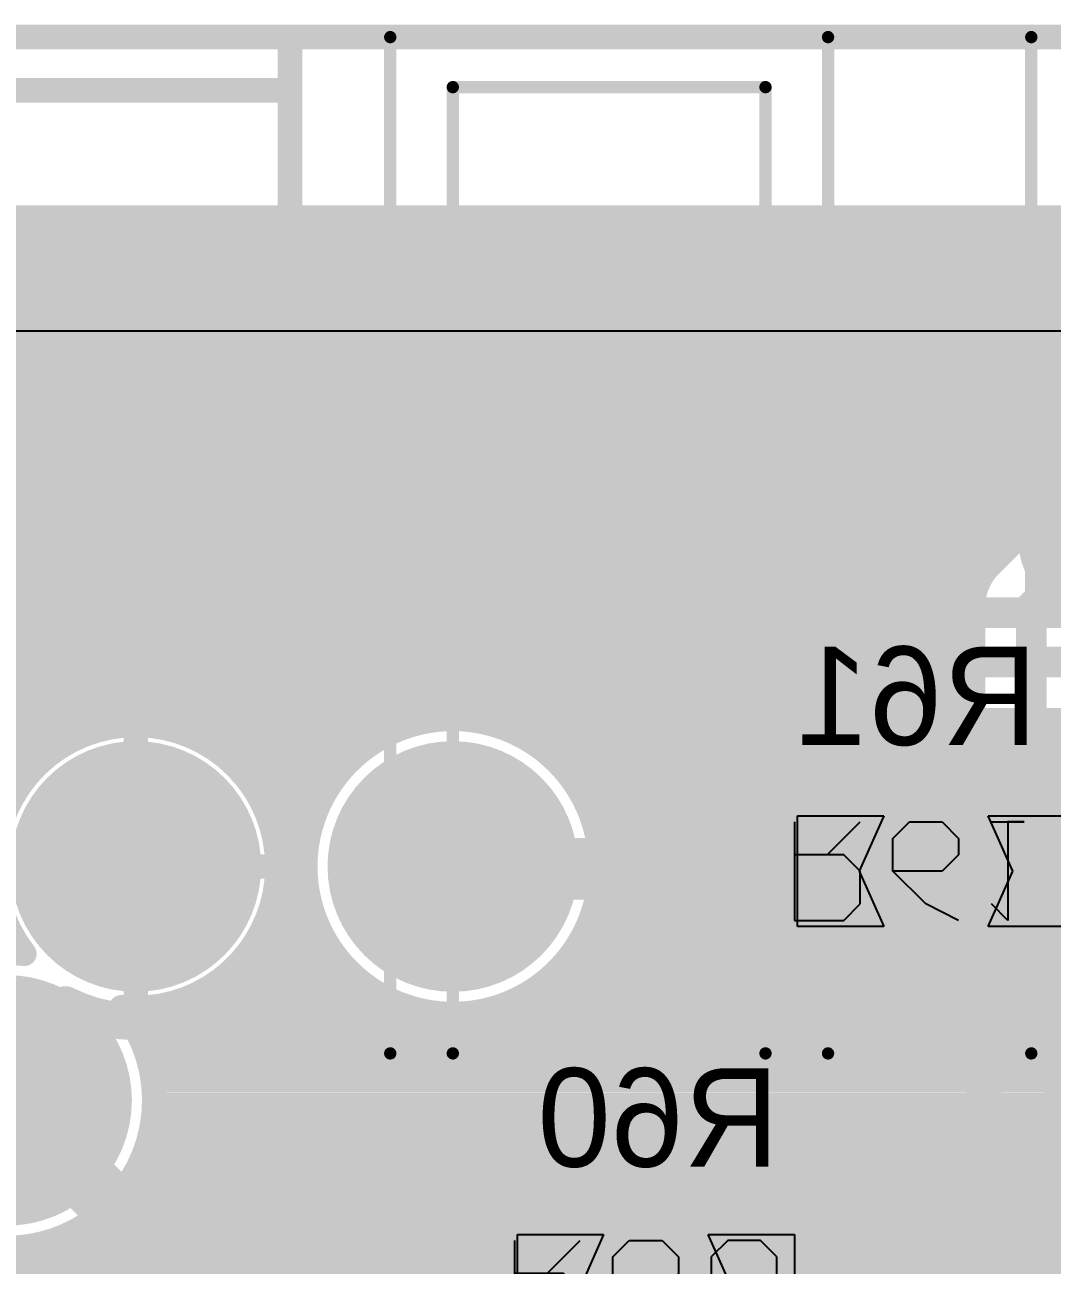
# Model space of a CAD drawing. Header units: millimetres. Extents: x 0.11 to 5.67, y 0.55 to 4.24.
# Drawn here: x 3.6151 to 3.9436, y 3.8455 to 4.2421 of the extents above; entities that cross this region are included whole.
import ezdxf

# ---------------------------------------------------------------- set-up
doc = ezdxf.new("R2010")
doc.units = ezdxf.units.MM
doc.header["$MEASUREMENT"] = 0
for name, color, linetype in [('BottomLayer', 5, 'Continuous'), ('BottomOverlay', 54, 'Continuous'), ('BottomPaste', 16, 'Continuous'), ('BottomSolder', 6, 'Continuous'), ('InternalPlane1', 76, 'Continuous'), ('InternalPlane2', 16, 'Continuous'), ('KeepOutLayer', 6, 'Continuous'), ('Mechanical14', 56, 'Continuous'), ('Mechanical3', 76, 'Continuous'), ('MultiLayer', 9, 'Continuous'), ('PadHoleLayer', 156, 'Continuous'), ('TopLayer', 1, 'Continuous'), ('TopOverlay', 2, 'Continuous'), ('TopSolder', 216, 'Continuous')]:
    doc.layers.add(name, color=color, linetype=linetype)

# ---------------------------------------------------------------- blocks, each defined once
blk = doc.blocks.new('ETHERNET_RJ45_4PORTS_36')
at = {"layer": 'BottomLayer', "const_width": 0.03346}
for points in [[(0.00394, -0.49508, 1), (0.0374, -0.49508, 1)], [(-0.13878, -0.56988, 1), (-0.10531, -0.56988, 1)], [(-0.0374, -0.56988, 1), (-0.00394, -0.56988, 1)]]:
    blk.add_lwpolyline(points, format="xyb", close=True, dxfattribs=at)
at = {"layer": 'BottomSolder', "const_width": 0.03543}
for points in [[(0.00295, -0.49508, 1), (0.03839, -0.49508, 1)], [(-0.13976, -0.56988, 1), (-0.10433, -0.56988, 1)], [(-0.03839, -0.56988, 1), (-0.00295, -0.56988, 1)]]:
    blk.add_lwpolyline(points, format="xyb", close=True, dxfattribs=at)
at = {"layer": 'InternalPlane1'}
for points, const_width in [([(0.00063, -0.49508, 1), (0.04071, -0.49508, 1)], 0.04008), ([(-0.04614, -0.52568, 1), (-0.04024, -0.52568, 1)], 0.00591), ([(-0.0011, -0.52568, 1), (0.0048, -0.52568, 1)], 0.00591), ([(-0.14209, -0.56988, 1), (-0.10201, -0.56988, 1)], 0.04008), ([(-0.06782, -0.54736, 1), (-0.06192, -0.54736, 1)], 0.00591), ([(-0.06782, -0.5924, 1), (-0.06192, -0.5924, 1)], 0.00591), ([(-0.04614, -0.61408, 1), (-0.04024, -0.61408, 1)], 0.00591), ([(-0.0011, -0.61408, 1), (0.0048, -0.61408, 1)], 0.00591)]:
    blk.add_lwpolyline(points, format="xyb", close=True, dxfattribs=dict(at, const_width=const_width))
at = {"layer": 'InternalPlane1', "const_width": 0.01181}
for points in [[(-0.04319, -0.52568, -0.240079), (0.00185, -0.52568)], [(-0.06487, -0.5924, -0.240079), (-0.06487, -0.54736)], [(0.00185, -0.61408, -0.240079), (-0.04319, -0.61408)]]:
    blk.add_lwpolyline(points, format="xyb", dxfattribs=at)
at = {"layer": 'InternalPlane2', "const_width": 0.04008}
for points in [[(0.00063, -0.49508, 1), (0.04071, -0.49508, 1)], [(-0.14209, -0.56988, 1), (-0.10201, -0.56988, 1)], [(-0.04071, -0.56988, 1), (-0.00063, -0.56988, 1)]]:
    blk.add_lwpolyline(points, format="xyb", close=True, dxfattribs=at)
at = {"layer": 'Mechanical14', "const_width": 0.00394}
for points in [[(-0.30703, -0.5101), (-0.32703, -0.5101)], [(-0.30703, -0.5101), (-0.30703, -0.8351)], [(-0.22203, -0.5101), (-0.24203, -0.5101)], [(-0.24203, -0.8351), (-0.24203, -0.5101)], [(-0.22203, -0.5101), (-0.22203, -0.8191)], [(-0.10203, -0.5101), (-0.12203, -0.5101)], [(-0.12203, -0.5101), (-0.12203, -0.8191)], [(-0.10203, -0.5101), (-0.10203, -0.8351)], [(-0.12203, -0.8191), (-0.22203, -0.8191)], [(1.165, -0.8351), (-1.165, -0.8351)]]:
    blk.add_lwpolyline(points, dxfattribs=at)
at = {"layer": 'Mechanical14', "const_width": 0.00197}
for points in [[(-0.30802, -0.5101, 1), (-0.30605, -0.5101, 1)], [(-0.30802, -0.5101, 1), (-0.30605, -0.5101, 1)], [(-0.24302, -0.5101, 1), (-0.24105, -0.5101, 1)], [(-0.24302, -0.5101, 1), (-0.24105, -0.5101, 1)], [(-0.22302, -0.5101, 1), (-0.22105, -0.5101, 1)], [(-0.22302, -0.5101, 1), (-0.22105, -0.5101, 1)], [(-0.12302, -0.5101, 1), (-0.12105, -0.5101, 1)], [(-0.12302, -0.5101, 1), (-0.12105, -0.5101, 1)], [(-0.10302, -0.5101, 1), (-0.10105, -0.5101, 1)], [(-0.10302, -0.5101, 1), (-0.10105, -0.5101, 1)], [(-0.22302, -0.8191, 1), (-0.22105, -0.8191, 1)], [(-0.22302, -0.8191, 1), (-0.22105, -0.8191, 1)], [(-0.12302, -0.8191, 1), (-0.12105, -0.8191, 1)], [(-0.12302, -0.8191, 1), (-0.12105, -0.8191, 1)], [(-0.30802, -0.8351, 1), (-0.30605, -0.8351, 1)], [(-0.24302, -0.8351, 1), (-0.24105, -0.8351, 1)], [(-0.10302, -0.8351, 1), (-0.10105, -0.8351, 1)]]:
    blk.add_lwpolyline(points, format="xyb", close=True, dxfattribs=at)
at = {"layer": 'MultiLayer', "const_width": 0.03346}
for points in [[(0.00394, -0.49508, 1), (0.0374, -0.49508, 1)], [(-0.13878, -0.56988, 1), (-0.10531, -0.56988, 1)], [(-0.0374, -0.56988, 1), (-0.00394, -0.56988, 1)]]:
    blk.add_lwpolyline(points, format="xyb", close=True, dxfattribs=at)
at = {"layer": 'PadHoleLayer', "const_width": 0.02008}
for points in [[(0.01063, -0.49508, 1), (0.03071, -0.49508, 1)], [(-0.13209, -0.56988, 1), (-0.11201, -0.56988, 1)], [(-0.03071, -0.56988, 1), (-0.01063, -0.56988, 1)]]:
    blk.add_lwpolyline(points, format="xyb", close=True, dxfattribs=at)
at = {"layer": 'TopLayer', "const_width": 0.03346}
for points in [[(0.00394, -0.49508, 1), (0.0374, -0.49508, 1)], [(-0.13878, -0.56988, 1), (-0.10531, -0.56988, 1)], [(-0.0374, -0.56988, 1), (-0.00394, -0.56988, 1)]]:
    blk.add_lwpolyline(points, format="xyb", close=True, dxfattribs=at)
at = {"layer": 'TopOverlay', "const_width": 0.00787}
for points in [[(-0.07, -0.50912), (-0.07, -0.81812)], [(-0.07, -0.50912), (-0.07, -0.83412)], [(0.07, -0.81812), (-0.07, -0.81812)], [(1.165, -0.8351), (-1.165, -0.8351)]]:
    blk.add_lwpolyline(points, dxfattribs=at)
at = {"layer": 'TopOverlay', "const_width": 0.00394}
for points in [[(-0.07197, -0.50912, 1), (-0.06803, -0.50912, 1)], [(-0.07197, -0.50912, 1), (-0.06803, -0.50912, 1)], [(-0.07197, -0.81812, 1), (-0.06803, -0.81812, 1)], [(-0.07197, -0.81812, 1), (-0.06803, -0.81812, 1)], [(-0.07197, -0.83412, 1), (-0.06803, -0.83412, 1)]]:
    blk.add_lwpolyline(points, format="xyb", close=True, dxfattribs=at)
at = {"layer": 'TopSolder', "const_width": 0.03543}
for points in [[(0.00295, -0.49508, 1), (0.03839, -0.49508, 1)], [(-0.13976, -0.56988, 1), (-0.10433, -0.56988, 1)], [(-0.03839, -0.56988, 1), (-0.00295, -0.56988, 1)]]:
    blk.add_lwpolyline(points, format="xyb", close=True, dxfattribs=at)
blk = doc.blocks.new('RC0603_B_115')
at = {"layer": 'BottomLayer'}
for points in [[(-0.04429, -0.01772), (-0.01673, -0.01772), (-0.04429, 0.01772), (-0.01673, 0.01772)], [(0.04427, 0.01772), (0.01671, 0.01772), (0.04427, -0.01772), (0.01671, -0.01772)]]:
    blk.add_solid(points, dxfattribs=at)
at = {"layer": 'BottomOverlay', "const_width": 0.00701}
for points in [[(-0.05217, -0.02559), (-0.05217, 0.02559)], [(-0.05217, 0.02559), (0.05217, 0.02559)], [(0.05217, -0.02559), (0.05217, 0.02559)], [(-0.05217, -0.02559), (0.05217, -0.02559)]]:
    blk.add_lwpolyline(points, dxfattribs=at)
at = {"layer": 'BottomOverlay', "const_width": 0.0035}
for points in [[(-0.05392, 0.02559, 1), (-0.05041, 0.02559, 1)], [(-0.05392, 0.02559, 1), (-0.05041, 0.02559, 1)], [(0.05041, 0.02559, 1), (0.05392, 0.02559, 1)], [(0.05041, 0.02559, 1), (0.05392, 0.02559, 1)], [(-0.05392, -0.02559, 1), (-0.05041, -0.02559, 1)], [(-0.05392, -0.02559, 1), (-0.05041, -0.02559, 1)], [(0.05041, -0.02559, 1), (0.05392, -0.02559, 1)], [(0.05041, -0.02559, 1), (0.05392, -0.02559, 1)]]:
    blk.add_lwpolyline(points, format="xyb", close=True, dxfattribs=at)
at = {"layer": 'BottomPaste'}
for p, q in [((-0.04429, -0.01772), (-0.04429, 0.01772)), ((-0.04429, 0.01772), (-0.01673, 0.01772)), ((-0.01673, 0.01772), (-0.02461, 0)), ((0.02458, 0), (0.01671, 0.01772)), ((0.01671, 0.01772), (0.04427, 0.01772)), ((0.04427, 0.01772), (0.04427, -0.01772)), ((-0.02461, 0), (-0.01673, -0.01772)), ((0.01671, -0.01772), (0.02458, 0)), ((-0.01673, -0.01772), (-0.04429, -0.01772)), ((0.04427, -0.01772), (0.01671, -0.01772))]:
    blk.add_line(p, q, dxfattribs=at)
at = {"layer": 'BottomSolder'}
for points in [[(-0.04626, -0.01969), (-0.01476, -0.01969), (-0.04626, 0.01969), (-0.01476, 0.01969)], [(0.04624, 0.01969), (0.01474, 0.01969), (0.04624, -0.01969), (0.01474, -0.01969)]]:
    blk.add_solid(points, dxfattribs=at)
at = {"layer": 'Mechanical3'}
for p, q in [((-0.04528, 0.01575), (-0.04528, -0.01574)), ((-0.03478, 0.00525), (-0.02429, 0.01575)), ((-0.01379, 0.0105), (-0.00854, 0.01575)), ((-0.00854, 0.01575), (0.00195, 0.01575)), ((0.00195, 0.01575), (0.0072, 0.0105)), ((0.0177, 0.01575), (0.02819, 0.01575)), ((0.02819, 0.01575), (0.02294, 0.01575)), ((0.02294, 0.01575), (0.02294, -0.01574)), ((-0.01379, 0.00001), (-0.01379, 0.0105)), ((0.0072, 0.0105), (0.0072, 0.00525)), ((-0.02953, 0.00525), (-0.04528, 0.00525)), ((-0.02429, 0.00001), (-0.02953, 0.00525)), ((0.0072, 0.00525), (0.00195, 0.00001)), ((-0.02429, -0.01049), (-0.02429, 0.00001)), ((-0.00329, -0.01049), (-0.01379, 0.00001)), ((0.00195, 0.00001), (-0.01379, 0.00001)), ((-0.02953, -0.01574), (-0.02429, -0.01049)), ((0.0072, -0.01574), (-0.00329, -0.01049)), ((0.02294, -0.01574), (0.0177, -0.01049)), ((-0.04528, -0.01574), (-0.02953, -0.01574))]:
    blk.add_line(p, q, dxfattribs=at)
blk = doc.blocks.new('RC0603_B_116')
at = {"layer": 'BottomLayer'}
for points in [[(-0.04429, -0.01772), (-0.01673, -0.01772), (-0.04429, 0.01772), (-0.01673, 0.01772)], [(0.04427, 0.01772), (0.01671, 0.01772), (0.04427, -0.01772), (0.01671, -0.01772)]]:
    blk.add_solid(points, dxfattribs=at)
at = {"layer": 'BottomOverlay', "const_width": 0.00701}
for points in [[(-0.05217, -0.02559), (-0.05217, 0.02559)], [(-0.05217, 0.02559), (0.05217, 0.02559)], [(0.05217, -0.02559), (0.05217, 0.02559)], [(-0.05217, -0.02559), (0.05217, -0.02559)]]:
    blk.add_lwpolyline(points, dxfattribs=at)
at = {"layer": 'BottomOverlay', "const_width": 0.0035}
for points in [[(-0.05392, 0.02559, 1), (-0.05041, 0.02559, 1)], [(-0.05392, 0.02559, 1), (-0.05041, 0.02559, 1)], [(0.05041, 0.02559, 1), (0.05392, 0.02559, 1)], [(0.05041, 0.02559, 1), (0.05392, 0.02559, 1)], [(-0.05392, -0.02559, 1), (-0.05041, -0.02559, 1)], [(-0.05392, -0.02559, 1), (-0.05041, -0.02559, 1)], [(0.05041, -0.02559, 1), (0.05392, -0.02559, 1)], [(0.05041, -0.02559, 1), (0.05392, -0.02559, 1)]]:
    blk.add_lwpolyline(points, format="xyb", close=True, dxfattribs=at)
at = {"layer": 'BottomPaste'}
for p, q in [((-0.04429, -0.01772), (-0.04429, 0.01772)), ((-0.04429, 0.01772), (-0.01673, 0.01772)), ((-0.01673, 0.01772), (-0.02461, 0)), ((0.02458, 0), (0.01671, 0.01772)), ((0.01671, 0.01772), (0.04427, 0.01772)), ((0.04427, 0.01772), (0.04427, -0.01772)), ((-0.02461, 0), (-0.01673, -0.01772)), ((0.01671, -0.01772), (0.02458, 0)), ((-0.01673, -0.01772), (-0.04429, -0.01772)), ((0.04427, -0.01772), (0.01671, -0.01772))]:
    blk.add_line(p, q, dxfattribs=at)
at = {"layer": 'BottomSolder'}
for points in [[(-0.04626, -0.01969), (-0.01476, -0.01969), (-0.04626, 0.01969), (-0.01476, 0.01969)], [(0.04624, 0.01969), (0.01474, 0.01969), (0.04624, -0.01969), (0.01474, -0.01969)]]:
    blk.add_solid(points, dxfattribs=at)
at = {"layer": 'Mechanical3'}
for p, q in [((-0.04528, 0.01575), (-0.04528, -0.01574)), ((-0.03478, 0.00525), (-0.02429, 0.01575)), ((-0.01379, 0.0105), (-0.00854, 0.01575)), ((-0.00854, 0.01575), (0.00195, 0.01575)), ((0.00195, 0.01575), (0.0072, 0.0105)), ((0.02294, 0.01575), (0.0177, 0.0105)), ((0.03344, 0.01575), (0.02294, 0.01575)), ((0.03869, 0.0105), (0.03344, 0.01575)), ((-0.01379, 0.00001), (-0.01379, 0.0105)), ((0.0072, 0.0105), (0.0072, 0.00525)), ((0.0177, 0.0105), (0.0177, -0.01049)), ((0.03869, -0.01049), (0.03869, 0.0105)), ((-0.02953, 0.00525), (-0.04528, 0.00525)), ((-0.02429, 0.00001), (-0.02953, 0.00525)), ((0.0072, 0.00525), (0.00195, 0.00001)), ((-0.02429, -0.01049), (-0.02429, 0.00001)), ((-0.00329, -0.01049), (-0.01379, 0.00001)), ((0.00195, 0.00001), (-0.01379, 0.00001)), ((-0.02953, -0.01574), (-0.02429, -0.01049)), ((0.0072, -0.01574), (-0.00329, -0.01049)), ((0.0177, -0.01049), (0.02294, -0.01574)), ((0.03344, -0.01574), (0.03869, -0.01049)), ((-0.04528, -0.01574), (-0.02953, -0.01574)), ((0.02294, -0.01574), (0.03344, -0.01574))]:
    blk.add_line(p, q, dxfattribs=at)

msp = doc.modelspace()

# ---------------------------------------------------------------- linework, layer by layer
at = {"layer": 'BottomLayer'}
for points, const_width in [([(0.88938, 4.14665), (5.24054, 4.14665)], 0.00787), ([(0.9032, 4.14074), (5.22672, 4.14074)], 0.00787), ([(0.91691, 4.13286), (4.90686, 4.13286)], 0.00787), ([(2.24115, 4.12499), (4.35037, 4.12499)], 0.00787), ([(2.25434, 4.11712), (3.99604, 4.11712)], 0.00787), ([(2.26323, 4.10924), (3.98573, 4.10924)], 0.00787), ([(2.26977, 4.10137), (3.9488, 4.10137)], 0.00787), ([(3.32286, 4.09349), (3.93848, 4.09349)], 0.00787), ([(3.41597, 4.08562), (3.93431, 4.08562)], 0.00787), ([(3.42231, 4.07775), (3.9322, 4.07775)], 0.00787), ([(3.92376, 4.0693), (3.93309, 4.07863)], 0.00787), ([(3.93698, 4.05608), (3.95866, 4.07776)], 0.00984), ([(3.42489, 4.06987), (3.92433, 4.06987)], 0.00787), ([(3.42489, 4.062), (3.91925, 4.062)], 0.00787), ([(3.4223, 4.05412), (3.91828, 4.05412)], 0.00787), ([(3.91828, 4.00295), (3.91828, 4.05608)], 0.00787), ([(3.93698, 3.97146), (3.93698, 4.05608)], 0.00984), ([(3.41595, 4.04625), (3.91828, 4.04625)], 0.00787), ([(3.39848, 4.03838), (3.91828, 4.03838)], 0.00787), ([(3.39061, 4.0305), (3.91828, 4.0305)], 0.00787), ([(3.38274, 4.02263), (3.91828, 4.02263)], 0.00787), ([(3.37486, 4.01475), (3.63315, 4.01475)], 0.00787), ([(3.65059, 3.97297), (3.65059, 4.01431)], 0.00787), ([(3.66803, 4.01475), (3.72992, 4.01475)], 0.00787), ([(3.77402, 4.01475), (3.91828, 4.01475)], 0.00787), ([(3.36699, 4.00688), (3.62059, 4.00688)], 0.00787), ([(3.68059, 4.00688), (3.71907, 4.00688)], 0.00787), ([(3.78486, 4.00688), (3.91828, 4.00688)], 0.00787), ([(3.84843, 4.00295), (3.90354, 4.00295)], 0.00787), ([(3.84843, 3.99584), (3.84843, 4.00295)], 0.00787), ([(3.90354, 3.93996), (3.90354, 4.00295)], 0.00787), ([(3.90943, 4.00295), (3.91828, 4.00295)], 0.00787), ([(3.90943, 3.93996), (3.90943, 4.00295)], 0.00787), ([(3.36319, 3.99901), (3.61355, 3.99901)], 0.00787), ([(3.68763, 3.99901), (3.71255, 3.99901)], 0.00787), ([(3.79139, 3.99901), (3.84843, 3.99901)], 0.00787), ([(3.90354, 3.99901), (3.90943, 3.99901)], 0.00787), ([(3.79331, 3.99584), (3.84843, 3.99584)], 0.00787), ([(3.69206, 3.99113), (3.70835, 3.99113)], 0.00787), ([(3.90354, 3.99113), (3.90943, 3.99113)], 0.00787), ([(3.69468, 3.98326), (3.70586, 3.98326)], 0.00787), ([(3.90354, 3.98326), (3.90943, 3.98326)], 0.00787), ([(3.75197, 3.97297), (3.75273, 3.97221)], 0.01969), ([(3.6958, 3.97538), (3.70479, 3.97538)], 0.00787), ([(3.75273, 3.97221), (3.87523, 3.97221)], 0.01969), ([(3.87523, 3.97221), (3.87598, 3.97146)], 0.01969), ([(3.90354, 3.97538), (3.90943, 3.97538)], 0.00787), ([(3.60925, 3.97297), (3.65059, 3.97297)], 0.00787), ([(3.65059, 3.97297), (3.69193, 3.97297)], 0.00787), ([(3.65059, 3.93163), (3.65059, 3.97297)], 0.00787), ([(3.69554, 3.96751), (3.70504, 3.96751)], 0.00787), ([(3.90354, 3.96751), (3.90943, 3.96751)], 0.00787), ([(3.69386, 3.95964), (3.70665, 3.95964)], 0.00787), ([(3.90354, 3.95964), (3.90943, 3.95964)], 0.00787), ([(3.69059, 3.95176), (3.70975, 3.95176)], 0.00787), ([(3.90354, 3.95176), (3.90943, 3.95176)], 0.00787), ([(3.79244, 3.94859), (3.84843, 3.94859)], 0.00787), ([(3.84843, 3.93996), (3.84843, 3.94859)], 0.00787), ([(3.68529, 3.94389), (3.71474, 3.94389)], 0.00787), ([(3.7892, 3.94389), (3.84843, 3.94389)], 0.00787), ([(3.90354, 3.94389), (3.90943, 3.94389)], 0.00787), ([(3.84843, 3.93996), (3.90354, 3.93996)], 0.00787), ([(3.90943, 3.93996), (3.95276, 3.93996)], 0.00787), ([(3.67675, 3.93601), (3.72254, 3.93601)], 0.00787), ([(3.7814, 3.93601), (3.95276, 3.93601)], 0.00787), ([(3.87652, 3.85531), (3.95276, 3.93155)], 0.00787), ([(3.65692, 3.92814), (3.73706, 3.92814)], 0.00787), ([(3.76688, 3.92814), (3.94935, 3.92814)], 0.00787), ([(3.88386, 3.8376), (3.97047, 3.92421)], 0.00787), ([(3.65101, 3.92027), (3.94147, 3.92027)], 0.00787), ([(3.6543, 3.91239), (3.9336, 3.91239)], 0.00787), ([(3.89639, 3.82507), (3.983, 3.91168)], 0.00787), ([(3.60925, 3.89817), (3.66982, 3.8376)], 0.01969), ([(3.65607, 3.90452), (3.92572, 3.90452)], 0.00787), ([(3.65647, 3.89664), (3.91785, 3.89664)], 0.00787), ([(3.65555, 3.88877), (3.90998, 3.88877)], 0.00787), ([(3.65489, 3.88594), (3.67961, 3.86122)], 0.00787), ([(3.65993, 3.8809), (3.9021, 3.8809)], 0.00787), ([(3.6678, 3.87302), (3.89423, 3.87302)], 0.00787), ([(3.94434, 3.87302), (4.02239, 3.87302)], 0.00787), ([(3.75886, 3.86909), (3.81398, 3.86909)], 0.00787), ([(3.75886, 3.86122), (3.75886, 3.86909)], 0.00787), ([(3.81398, 3.8061), (3.81398, 3.86909)], 0.00787), ([(3.81986, 3.86909), (3.87498, 3.86909)], 0.00787), ([(3.81986, 3.8061), (3.81986, 3.86909)], 0.00787), ([(3.87498, 3.85531), (3.87498, 3.86909)], 0.00787), ([(3.67568, 3.86515), (3.75886, 3.86515)], 0.00787), ([(3.81398, 3.86515), (3.81986, 3.86515)], 0.00787), ([(3.87498, 3.86515), (3.88635, 3.86515)], 0.00787), ([(3.93646, 3.86515), (4.02906, 3.86515)], 0.00787), ([(3.67961, 3.86122), (3.75886, 3.86122)], 0.00787), ([(3.81398, 3.85727), (3.81986, 3.85727)], 0.00787), ([(3.87498, 3.85727), (3.87848, 3.85727)], 0.00787), ([(3.92859, 3.85727), (4.04061, 3.85727)], 0.00787), ([(3.62148, 3.85253), (3.65312, 3.8209)], 0.00787), ([(2.64751, 3.8494), (3.62461, 3.8494)], 0.00787), ([(3.81398, 3.8494), (3.81986, 3.8494)], 0.00787), ([(3.92071, 3.8494), (4.17579, 3.8494)], 0.00787), ([(2.65119, 3.84153), (3.63249, 3.84153)], 0.00787), ([(3.66982, 3.8376), (3.78642, 3.8376)], 0.01969), ([(3.81398, 3.84153), (3.81986, 3.84153)], 0.00787), ([(3.91284, 3.84153), (4.18367, 3.84153)], 0.00787)]:
    msp.add_lwpolyline(points, dxfattribs=dict(at, const_width=const_width))
at = {"layer": 'BottomLayer', "const_width": 0.00787}
for points in [[(3.93309, 4.07863, -0.7418), (3.98042, 4.09123)], [(3.91828, 4.05608, -0.198912), (3.92376, 4.0693)], [(3.91828, 4.05608, -0.198912), (3.92376, 4.0693)], [(3.61493, 3.94507, -1.402522), (3.69587, 3.97297)], [(3.79244, 3.94859, -3.731322), (3.79331, 3.99584)], [(3.69587, 3.97297, -0.444691), (3.64594, 3.92793)], [(3.62148, 3.85253, -1.212108), (3.61493, 3.94507)], [(3.64594, 3.92793, -0.17208), (3.6565, 3.89817)], [(3.6565, 3.89817, -0.065544), (3.65489, 3.88594)]]:
    msp.add_lwpolyline(points, format="xyb", dxfattribs=at)
at = {"layer": 'BottomLayer'}
for points, const_width in [([(3.93651, 4.09349, 1), (3.94045, 4.09349, 1)], 0.00394), ([(3.93234, 4.08562, 1), (3.93628, 4.08562, 1)], 0.00394), ([(3.93024, 4.07775, 1), (3.93417, 4.07775, 1)], 0.00394), ([(3.93112, 4.07863, 1), (3.93505, 4.07863, 1)], 0.00394), ([(3.93112, 4.07863, 1), (3.93505, 4.07863, 1)], 0.00394), ([(3.92236, 4.06987, 1), (3.9263, 4.06987, 1)], 0.00394), ([(3.92179, 4.0693, 1), (3.92573, 4.0693, 1)], 0.00394), ([(3.92179, 4.0693, 1), (3.92573, 4.0693, 1)], 0.00394), ([(3.92179, 4.0693, 1), (3.92573, 4.0693, 1)], 0.00394), ([(3.91728, 4.062, 1), (3.92121, 4.062, 1)], 0.00394), ([(3.91631, 4.05608, 1), (3.92025, 4.05608, 1)], 0.00394), ([(3.91631, 4.05608, 1), (3.92025, 4.05608, 1)], 0.00394), ([(3.91631, 4.05608, 1), (3.92025, 4.05608, 1)], 0.00394), ([(3.91631, 4.05412, 1), (3.92025, 4.05412, 1)], 0.00394), ([(3.93452, 4.05608, 1), (3.93944, 4.05608, 1)], 0.00492), ([(3.93452, 4.05608, 1), (3.93944, 4.05608, 1)], 0.00492), ([(3.91631, 4.04625, 1), (3.92025, 4.04625, 1)], 0.00394), ([(3.91631, 4.03838, 1), (3.92025, 4.03838, 1)], 0.00394), ([(3.91631, 4.0305, 1), (3.92025, 4.0305, 1)], 0.00394), ([(3.91631, 4.02263, 1), (3.92025, 4.02263, 1)], 0.00394), ([(3.63119, 4.01475, 1), (3.63512, 4.01475, 1)], 0.00394), ([(3.64862, 4.01431, 1), (3.65256, 4.01431, 1)], 0.00394), ([(3.66606, 4.01475, 1), (3.66999, 4.01475, 1)], 0.00394), ([(3.72795, 4.01475, 1), (3.73189, 4.01475, 1)], 0.00394), ([(3.77205, 4.01475, 1), (3.77599, 4.01475, 1)], 0.00394), ([(3.91631, 4.01475, 1), (3.92025, 4.01475, 1)], 0.00394), ([(3.61862, 4.00688, 1), (3.62256, 4.00688, 1)], 0.00394), ([(3.67862, 4.00688, 1), (3.68256, 4.00688, 1)], 0.00394), ([(3.7171, 4.00688, 1), (3.72104, 4.00688, 1)], 0.00394), ([(3.7829, 4.00688, 1), (3.78683, 4.00688, 1)], 0.00394), ([(3.91631, 4.00688, 1), (3.92025, 4.00688, 1)], 0.00394), ([(3.84646, 4.00295, 1), (3.85039, 4.00295, 1)], 0.00394), ([(3.84646, 4.00295, 1), (3.85039, 4.00295, 1)], 0.00394), ([(3.90157, 4.00295, 1), (3.90551, 4.00295, 1)], 0.00394), ([(3.90157, 4.00295, 1), (3.90551, 4.00295, 1)], 0.00394), ([(3.90746, 4.00295, 1), (3.91139, 4.00295, 1)], 0.00394), ([(3.90746, 4.00295, 1), (3.91139, 4.00295, 1)], 0.00394), ([(3.91631, 4.00295, 1), (3.92025, 4.00295, 1)], 0.00394), ([(3.91631, 4.00295, 1), (3.92025, 4.00295, 1)], 0.00394), ([(3.61158, 3.99901, 1), (3.61552, 3.99901, 1)], 0.00394), ([(3.68566, 3.99901, 1), (3.6896, 3.99901, 1)], 0.00394), ([(3.71058, 3.99901, 1), (3.71451, 3.99901, 1)], 0.00394), ([(3.78942, 3.99901, 1), (3.79336, 3.99901, 1)], 0.00394), ([(3.84646, 3.99901, 1), (3.85039, 3.99901, 1)], 0.00394), ([(3.90157, 3.99901, 1), (3.90551, 3.99901, 1)], 0.00394), ([(3.90746, 3.99901, 1), (3.91139, 3.99901, 1)], 0.00394), ([(3.79134, 3.99584, 1), (3.79528, 3.99584, 1)], 0.00394), ([(3.79134, 3.99584, 1), (3.79528, 3.99584, 1)], 0.00394), ([(3.84646, 3.99584, 1), (3.85039, 3.99584, 1)], 0.00394), ([(3.84646, 3.99584, 1), (3.85039, 3.99584, 1)], 0.00394), ([(3.6901, 3.99113, 1), (3.69403, 3.99113, 1)], 0.00394), ([(3.70639, 3.99113, 1), (3.71032, 3.99113, 1)], 0.00394), ([(3.90157, 3.99113, 1), (3.90551, 3.99113, 1)], 0.00394), ([(3.90746, 3.99113, 1), (3.91139, 3.99113, 1)], 0.00394), ([(3.69271, 3.98326, 1), (3.69665, 3.98326, 1)], 0.00394), ([(3.70389, 3.98326, 1), (3.70783, 3.98326, 1)], 0.00394), ([(3.90157, 3.98326, 1), (3.90551, 3.98326, 1)], 0.00394), ([(3.90746, 3.98326, 1), (3.91139, 3.98326, 1)], 0.00394), ([(3.74705, 3.97297, 1), (3.75689, 3.97297, 1)], 0.00984), ([(3.69383, 3.97538, 1), (3.69777, 3.97538, 1)], 0.00394), ([(3.70282, 3.97538, 1), (3.70675, 3.97538, 1)], 0.00394), ([(3.7478, 3.97221, 1), (3.75765, 3.97221, 1)], 0.00984), ([(3.7478, 3.97221, 1), (3.75765, 3.97221, 1)], 0.00984), ([(3.87031, 3.97221, 1), (3.88015, 3.97221, 1)], 0.00984), ([(3.87031, 3.97221, 1), (3.88015, 3.97221, 1)], 0.00984), ([(3.87106, 3.97146, 1), (3.88091, 3.97146, 1)], 0.00984), ([(3.90157, 3.97538, 1), (3.90551, 3.97538, 1)], 0.00394), ([(3.90746, 3.97538, 1), (3.91139, 3.97538, 1)], 0.00394), ([(3.64862, 3.97297, 1), (3.65256, 3.97297, 1)], 0.00394), ([(3.64862, 3.97297, 1), (3.65256, 3.97297, 1)], 0.00394), ([(3.64862, 3.97297, 1), (3.65256, 3.97297, 1)], 0.00394), ([(3.64862, 3.97297, 1), (3.65256, 3.97297, 1)], 0.00394), ([(3.68996, 3.97297, 1), (3.6939, 3.97297, 1)], 0.00394), ([(3.6939, 3.97297, 1), (3.69783, 3.97297, 1)], 0.00394), ([(3.6939, 3.97297, 1), (3.69783, 3.97297, 1)], 0.00394), ([(3.93452, 3.97146, 1), (3.93944, 3.97146, 1)], 0.00492), ([(3.69357, 3.96751, 1), (3.6975, 3.96751, 1)], 0.00394), ([(3.70307, 3.96751, 1), (3.70701, 3.96751, 1)], 0.00394), ([(3.90157, 3.96751, 1), (3.90551, 3.96751, 1)], 0.00394), ([(3.90746, 3.96751, 1), (3.91139, 3.96751, 1)], 0.00394), ([(3.69189, 3.95964, 1), (3.69583, 3.95964, 1)], 0.00394), ([(3.70468, 3.95964, 1), (3.70861, 3.95964, 1)], 0.00394), ([(3.90157, 3.95964, 1), (3.90551, 3.95964, 1)], 0.00394), ([(3.90746, 3.95964, 1), (3.91139, 3.95964, 1)], 0.00394), ([(3.68862, 3.95176, 1), (3.69256, 3.95176, 1)], 0.00394), ([(3.70778, 3.95176, 1), (3.71172, 3.95176, 1)], 0.00394), ([(3.90157, 3.95176, 1), (3.90551, 3.95176, 1)], 0.00394), ([(3.90746, 3.95176, 1), (3.91139, 3.95176, 1)], 0.00394), ([(3.79047, 3.94859, 1), (3.79441, 3.94859, 1)], 0.00394), ([(3.79047, 3.94859, 1), (3.79441, 3.94859, 1)], 0.00394), ([(3.84646, 3.94859, 1), (3.85039, 3.94859, 1)], 0.00394), ([(3.84646, 3.94859, 1), (3.85039, 3.94859, 1)], 0.00394), ([(3.61297, 3.94507, 1), (3.6169, 3.94507, 1)], 0.00394), ([(3.61297, 3.94507, 1), (3.6169, 3.94507, 1)], 0.00394), ([(3.68332, 3.94389, 1), (3.68726, 3.94389, 1)], 0.00394), ([(3.71277, 3.94389, 1), (3.7167, 3.94389, 1)], 0.00394), ([(3.78723, 3.94389, 1), (3.79117, 3.94389, 1)], 0.00394), ([(3.84646, 3.94389, 1), (3.85039, 3.94389, 1)], 0.00394), ([(3.90157, 3.94389, 1), (3.90551, 3.94389, 1)], 0.00394), ([(3.90746, 3.94389, 1), (3.91139, 3.94389, 1)], 0.00394), ([(3.84646, 3.93996, 1), (3.85039, 3.93996, 1)], 0.00394), ([(3.84646, 3.93996, 1), (3.85039, 3.93996, 1)], 0.00394), ([(3.90157, 3.93996, 1), (3.90551, 3.93996, 1)], 0.00394), ([(3.90157, 3.93996, 1), (3.90551, 3.93996, 1)], 0.00394), ([(3.90746, 3.93996, 1), (3.91139, 3.93996, 1)], 0.00394), ([(3.90746, 3.93996, 1), (3.91139, 3.93996, 1)], 0.00394), ([(3.67478, 3.93601, 1), (3.67871, 3.93601, 1)], 0.00394), ([(3.72057, 3.93601, 1), (3.72451, 3.93601, 1)], 0.00394), ([(3.77943, 3.93601, 1), (3.78337, 3.93601, 1)], 0.00394), ([(3.64862, 3.93163, 1), (3.65256, 3.93163, 1)], 0.00394), ([(3.64397, 3.92793, 1), (3.64791, 3.92793, 1)], 0.00394), ([(3.64397, 3.92793, 1), (3.64791, 3.92793, 1)], 0.00394), ([(3.65496, 3.92814, 1), (3.65889, 3.92814, 1)], 0.00394), ([(3.73509, 3.92814, 1), (3.73903, 3.92814, 1)], 0.00394), ([(3.76491, 3.92814, 1), (3.76884, 3.92814, 1)], 0.00394), ([(3.64904, 3.92027, 1), (3.65298, 3.92027, 1)], 0.00394), ([(3.9395, 3.92027, 1), (3.94344, 3.92027, 1)], 0.00394), ([(3.65234, 3.91239, 1), (3.65627, 3.91239, 1)], 0.00394), ([(3.93163, 3.91239, 1), (3.93557, 3.91239, 1)], 0.00394), ([(3.60433, 3.89817, 1), (3.61417, 3.89817, 1)], 0.00984), ([(3.6541, 3.90452, 1), (3.65804, 3.90452, 1)], 0.00394), ([(3.92375, 3.90452, 1), (3.92769, 3.90452, 1)], 0.00394), ([(3.6545, 3.89664, 1), (3.65844, 3.89664, 1)], 0.00394), ([(3.65453, 3.89817, 1), (3.65846, 3.89817, 1)], 0.00394), ([(3.65453, 3.89817, 1), (3.65846, 3.89817, 1)], 0.00394), ([(3.91588, 3.89664, 1), (3.91982, 3.89664, 1)], 0.00394), ([(3.65358, 3.88877, 1), (3.65752, 3.88877, 1)], 0.00394), ([(3.90801, 3.88877, 1), (3.91194, 3.88877, 1)], 0.00394), ([(3.65292, 3.88594, 1), (3.65685, 3.88594, 1)], 0.00394), ([(3.65292, 3.88594, 1), (3.65685, 3.88594, 1)], 0.00394), ([(3.65796, 3.8809, 1), (3.6619, 3.8809, 1)], 0.00394), ([(3.90013, 3.8809, 1), (3.90407, 3.8809, 1)], 0.00394), ([(3.66584, 3.87302, 1), (3.66977, 3.87302, 1)], 0.00394), ([(3.89226, 3.87302, 1), (3.8962, 3.87302, 1)], 0.00394), ([(3.94237, 3.87302, 1), (3.94631, 3.87302, 1)], 0.00394), ([(3.75689, 3.86909, 1), (3.76083, 3.86909, 1)], 0.00394), ([(3.75689, 3.86909, 1), (3.76083, 3.86909, 1)], 0.00394), ([(3.81201, 3.86909, 1), (3.81594, 3.86909, 1)], 0.00394), ([(3.81201, 3.86909, 1), (3.81594, 3.86909, 1)], 0.00394), ([(3.81789, 3.86909, 1), (3.82183, 3.86909, 1)], 0.00394), ([(3.81789, 3.86909, 1), (3.82183, 3.86909, 1)], 0.00394), ([(3.87301, 3.86909, 1), (3.87694, 3.86909, 1)], 0.00394), ([(3.87301, 3.86909, 1), (3.87694, 3.86909, 1)], 0.00394), ([(3.67371, 3.86515, 1), (3.67765, 3.86515, 1)], 0.00394), ([(3.75689, 3.86515, 1), (3.76083, 3.86515, 1)], 0.00394), ([(3.81201, 3.86515, 1), (3.81594, 3.86515, 1)], 0.00394), ([(3.81789, 3.86515, 1), (3.82183, 3.86515, 1)], 0.00394), ([(3.87301, 3.86515, 1), (3.87694, 3.86515, 1)], 0.00394), ([(3.88438, 3.86515, 1), (3.88832, 3.86515, 1)], 0.00394), ([(3.93449, 3.86515, 1), (3.93843, 3.86515, 1)], 0.00394), ([(3.67764, 3.86122, 1), (3.68157, 3.86122, 1)], 0.00394), ([(3.67764, 3.86122, 1), (3.68157, 3.86122, 1)], 0.00394), ([(3.75689, 3.86122, 1), (3.76083, 3.86122, 1)], 0.00394), ([(3.75689, 3.86122, 1), (3.76083, 3.86122, 1)], 0.00394), ([(3.81201, 3.85727, 1), (3.81594, 3.85727, 1)], 0.00394), ([(3.81789, 3.85727, 1), (3.82183, 3.85727, 1)], 0.00394), ([(3.87301, 3.85727, 1), (3.87694, 3.85727, 1)], 0.00394), ([(3.87651, 3.85727, 1), (3.88045, 3.85727, 1)], 0.00394), ([(3.92662, 3.85727, 1), (3.93056, 3.85727, 1)], 0.00394), ([(3.61951, 3.85253, 1), (3.62345, 3.85253, 1)], 0.00394), ([(3.61951, 3.85253, 1), (3.62345, 3.85253, 1)], 0.00394), ([(3.87301, 3.85531, 1), (3.87694, 3.85531, 1)], 0.00394), ([(3.87455, 3.85531, 1), (3.87849, 3.85531, 1)], 0.00394), ([(3.62264, 3.8494, 1), (3.62658, 3.8494, 1)], 0.00394), ([(3.81201, 3.8494, 1), (3.81594, 3.8494, 1)], 0.00394), ([(3.81789, 3.8494, 1), (3.82183, 3.8494, 1)], 0.00394), ([(3.91875, 3.8494, 1), (3.92268, 3.8494, 1)], 0.00394), ([(3.6649, 3.8376, 1), (3.67474, 3.8376, 1)], 0.00984), ([(3.6649, 3.8376, 1), (3.67474, 3.8376, 1)], 0.00984), ([(3.7815, 3.8376, 1), (3.79134, 3.8376, 1)], 0.00984)]:
    msp.add_lwpolyline(points, format="xyb", close=True, dxfattribs=dict(at, const_width=const_width))
at = {"layer": 'InternalPlane1'}
msp.add_line((0.72285, 4.14427), (5.40707, 4.14427), dxfattribs=at)
at = {"layer": 'InternalPlane1', "const_width": 0.04}
msp.add_lwpolyline([(0.70276, 4.16437), (5.42717, 4.16437)], dxfattribs=at)
at = {"layer": 'InternalPlane1', "const_width": 0.02591}
msp.add_lwpolyline([(3.94571, 4.07776, 1), (3.97161, 4.07776, 1)], format="xyb", close=True, dxfattribs=at)
at = {"layer": 'InternalPlane2'}
msp.add_line((0.72285, 4.14427), (5.40707, 4.14427), dxfattribs=at)
at = {"layer": 'InternalPlane2', "const_width": 0.04}
msp.add_lwpolyline([(0.70276, 4.16437), (5.42717, 4.16437)], dxfattribs=at)
at = {"layer": 'InternalPlane2', "const_width": 0.02591}
msp.add_lwpolyline([(3.94571, 4.07776, 1), (3.97161, 4.07776, 1)], format="xyb", close=True, dxfattribs=at)
at = {"layer": 'KeepOutLayer', "const_width": 0.00787}
msp.add_lwpolyline([(0.70276, 4.16437), (5.42717, 4.16437)], dxfattribs=at)
at = {"layer": 'TopLayer'}
for points, const_width in [([(2.43996, 4.13287), (4.90354, 4.13287)], 0.00787), ([(2.44882, 4.11713), (4.34449, 4.11713)], 0.00787), ([(2.45197, 4.09941), (3.96763, 4.09941)], 0.00787), ([(3.41142, 4.05413), (4.97306, 4.05413)], 0.00984), ([(2.85236, 4.03839), (4.96654, 4.03839)], 0.00984), ([(3.06709, 4.01969), (3.74492, 4.01969)], 0.00787), ([(3.75902, 4.01969), (4.29413, 4.01969)], 0.00787), ([(3.08209, 4.01475), (3.63315, 4.01475)], 0.00787), ([(3.65059, 3.97297), (3.65059, 4.01431)], 0.00787), ([(3.66803, 4.01475), (3.72992, 4.01475)], 0.00787), ([(3.77402, 4.01475), (4.18237, 4.01475)], 0.00787), ([(3.09294, 4.00688), (3.62059, 4.00688)], 0.00787), ([(3.68059, 4.00688), (3.71907, 4.00688)], 0.00787), ([(3.78486, 4.00688), (4.1698, 4.00688)], 0.00787), ([(3.09946, 3.99901), (3.61355, 3.99901)], 0.00787), ([(3.68763, 3.99901), (3.71255, 3.99901)], 0.00787), ([(3.79139, 3.99901), (4.16276, 3.99901)], 0.00787), ([(3.69206, 3.99113), (3.70835, 3.99113)], 0.00787), ([(3.79558, 3.99113), (4.15833, 3.99113)], 0.00787), ([(3.69468, 3.98326), (3.70586, 3.98326)], 0.00787), ([(3.79808, 3.98326), (4.15571, 3.98326)], 0.00787), ([(3.6958, 3.97538), (3.70479, 3.97538)], 0.00787), ([(3.79915, 3.97538), (4.15459, 3.97538)], 0.00787), ([(3.60925, 3.97297), (3.65059, 3.97297)], 0.00787), ([(3.65059, 3.97297), (3.69193, 3.97297)], 0.00787), ([(3.65059, 3.93163), (3.65059, 3.97297)], 0.00787), ([(3.69554, 3.96751), (3.70504, 3.96751)], 0.00787), ([(3.7989, 3.96751), (4.15486, 3.96751)], 0.00787), ([(3.69386, 3.95964), (3.70665, 3.95964)], 0.00787), ([(3.79729, 3.95964), (4.15654, 3.95964)], 0.00787), ([(3.69059, 3.95176), (3.70975, 3.95176)], 0.00787), ([(3.79418, 3.95176), (4.1598, 3.95176)], 0.00787), ([(3.68529, 3.94389), (3.71474, 3.94389)], 0.00787), ([(3.7892, 3.94389), (4.14853, 3.94389)], 0.00787), ([(3.67675, 3.93601), (3.72254, 3.93601)], 0.00787), ([(3.7814, 3.93601), (4.03519, 3.93601)], 0.00787), ([(3.65692, 3.92814), (3.73706, 3.92814)], 0.00787), ([(3.76688, 3.92814), (4.02611, 3.92814)], 0.00787), ([(3.65101, 3.92027), (4.02052, 3.92027)], 0.00787), ([(3.6543, 3.91239), (4.01706, 3.91239)], 0.00787), ([(3.65607, 3.90452), (4.01521, 3.90452)], 0.00787), ([(3.65647, 3.89664), (4.01479, 3.89664)], 0.00787), ([(3.65555, 3.88877), (4.01575, 3.88877)], 0.00787), ([(3.65323, 3.8809), (4.01819, 3.8809)], 0.00787), ([(3.64925, 3.87302), (4.02239, 3.87302)], 0.00787), ([(3.64304, 3.86515), (4.02906, 3.86515)], 0.00787), ([(3.63291, 3.85727), (4.04061, 3.85727)], 0.00787), ([(2.64751, 3.8494), (4.61233, 3.8494)], 0.00787), ([(2.65119, 3.84153), (4.60865, 3.84153)], 0.00787)]:
    msp.add_lwpolyline(points, dxfattribs=dict(at, const_width=const_width))
at = {"layer": 'TopLayer', "const_width": 0.00787}
for points in [[(3.61493, 3.94507, -1.402522), (3.69587, 3.97297)], [(3.79921, 3.97297, -2.179508), (3.74492, 4.01969)], [(3.75902, 4.01969, -0.370972), (3.79921, 3.97297)], [(3.69587, 3.97297, -0.444691), (3.64594, 3.92793)], [(3.6565, 3.89817, -2.636267), (3.61493, 3.94507)], [(3.64594, 3.92793, -0.17208), (3.6565, 3.89817)]]:
    msp.add_lwpolyline(points, format="xyb", dxfattribs=at)
at = {"layer": 'TopLayer', "const_width": 0.00394}
for points in [[(3.74295, 4.01969, 1), (3.74688, 4.01969, 1)], [(3.74295, 4.01969, 1), (3.74688, 4.01969, 1)], [(3.75705, 4.01969, 1), (3.76099, 4.01969, 1)], [(3.75705, 4.01969, 1), (3.76099, 4.01969, 1)], [(3.63119, 4.01475, 1), (3.63512, 4.01475, 1)], [(3.64862, 4.01431, 1), (3.65256, 4.01431, 1)], [(3.66606, 4.01475, 1), (3.66999, 4.01475, 1)], [(3.72795, 4.01475, 1), (3.73189, 4.01475, 1)], [(3.77205, 4.01475, 1), (3.77599, 4.01475, 1)], [(3.61862, 4.00688, 1), (3.62256, 4.00688, 1)], [(3.67862, 4.00688, 1), (3.68256, 4.00688, 1)], [(3.7171, 4.00688, 1), (3.72104, 4.00688, 1)], [(3.7829, 4.00688, 1), (3.78683, 4.00688, 1)], [(3.61158, 3.99901, 1), (3.61552, 3.99901, 1)], [(3.68566, 3.99901, 1), (3.6896, 3.99901, 1)], [(3.71058, 3.99901, 1), (3.71451, 3.99901, 1)], [(3.78942, 3.99901, 1), (3.79336, 3.99901, 1)], [(3.6901, 3.99113, 1), (3.69403, 3.99113, 1)], [(3.70639, 3.99113, 1), (3.71032, 3.99113, 1)], [(3.79361, 3.99113, 1), (3.79755, 3.99113, 1)], [(3.69271, 3.98326, 1), (3.69665, 3.98326, 1)], [(3.70389, 3.98326, 1), (3.70783, 3.98326, 1)], [(3.79611, 3.98326, 1), (3.80005, 3.98326, 1)], [(3.69383, 3.97538, 1), (3.69777, 3.97538, 1)], [(3.70282, 3.97538, 1), (3.70675, 3.97538, 1)], [(3.79718, 3.97538, 1), (3.80112, 3.97538, 1)], [(3.64862, 3.97297, 1), (3.65256, 3.97297, 1)], [(3.64862, 3.97297, 1), (3.65256, 3.97297, 1)], [(3.64862, 3.97297, 1), (3.65256, 3.97297, 1)], [(3.64862, 3.97297, 1), (3.65256, 3.97297, 1)], [(3.68996, 3.97297, 1), (3.6939, 3.97297, 1)], [(3.6939, 3.97297, 1), (3.69783, 3.97297, 1)], [(3.6939, 3.97297, 1), (3.69783, 3.97297, 1)], [(3.79724, 3.97297, 1), (3.80118, 3.97297, 1)], [(3.79724, 3.97297, 1), (3.80118, 3.97297, 1)], [(3.69357, 3.96751, 1), (3.6975, 3.96751, 1)], [(3.70307, 3.96751, 1), (3.70701, 3.96751, 1)], [(3.79693, 3.96751, 1), (3.80086, 3.96751, 1)], [(3.69189, 3.95964, 1), (3.69583, 3.95964, 1)], [(3.70468, 3.95964, 1), (3.70861, 3.95964, 1)], [(3.79532, 3.95964, 1), (3.79926, 3.95964, 1)], [(3.68862, 3.95176, 1), (3.69256, 3.95176, 1)], [(3.70778, 3.95176, 1), (3.71172, 3.95176, 1)], [(3.79222, 3.95176, 1), (3.79615, 3.95176, 1)], [(3.61297, 3.94507, 1), (3.6169, 3.94507, 1)], [(3.61297, 3.94507, 1), (3.6169, 3.94507, 1)], [(3.68332, 3.94389, 1), (3.68726, 3.94389, 1)], [(3.71277, 3.94389, 1), (3.7167, 3.94389, 1)], [(3.78723, 3.94389, 1), (3.79117, 3.94389, 1)], [(3.67478, 3.93601, 1), (3.67871, 3.93601, 1)], [(3.72057, 3.93601, 1), (3.72451, 3.93601, 1)], [(3.77943, 3.93601, 1), (3.78337, 3.93601, 1)], [(3.64862, 3.93163, 1), (3.65256, 3.93163, 1)], [(3.64397, 3.92793, 1), (3.64791, 3.92793, 1)], [(3.64397, 3.92793, 1), (3.64791, 3.92793, 1)], [(3.65496, 3.92814, 1), (3.65889, 3.92814, 1)], [(3.73509, 3.92814, 1), (3.73903, 3.92814, 1)], [(3.76491, 3.92814, 1), (3.76884, 3.92814, 1)], [(3.64904, 3.92027, 1), (3.65298, 3.92027, 1)], [(3.65234, 3.91239, 1), (3.65627, 3.91239, 1)], [(3.6541, 3.90452, 1), (3.65804, 3.90452, 1)], [(3.6545, 3.89664, 1), (3.65844, 3.89664, 1)], [(3.65453, 3.89817, 1), (3.65846, 3.89817, 1)], [(3.65453, 3.89817, 1), (3.65846, 3.89817, 1)], [(3.65358, 3.88877, 1), (3.65752, 3.88877, 1)], [(3.65126, 3.8809, 1), (3.65519, 3.8809, 1)], [(3.64728, 3.87302, 1), (3.65122, 3.87302, 1)], [(3.64107, 3.86515, 1), (3.64501, 3.86515, 1)], [(3.63094, 3.85727, 1), (3.63488, 3.85727, 1)]]:
    msp.add_lwpolyline(points, format="xyb", close=True, dxfattribs=at)

# ---------------------------------------------------------------- block references
for name, p, rotation in [('ETHERNET_RJ45_4PORTS_36', (3.62992, 3.40309), 180), ('RC0603_B_115', (3.9065, 3.97146), 360), ('RC0603_B_116', (3.81693, 3.8376), 360)]:
    msp.add_blockref(name, p, dxfattribs=dict(rotation=rotation))

# ---------------------------------------------------------------- texts
at = {"layer": 'BottomOverlay', "text_generation_flag": 2}
for s, p in [('R61', (3.93898, 4.01181)), ('R60', (3.8563, 3.87697))]:
    msp.add_text(s, height=0.031496, dxfattribs=at).set_placement(p)

doc.saveas('drawing.dxf')
